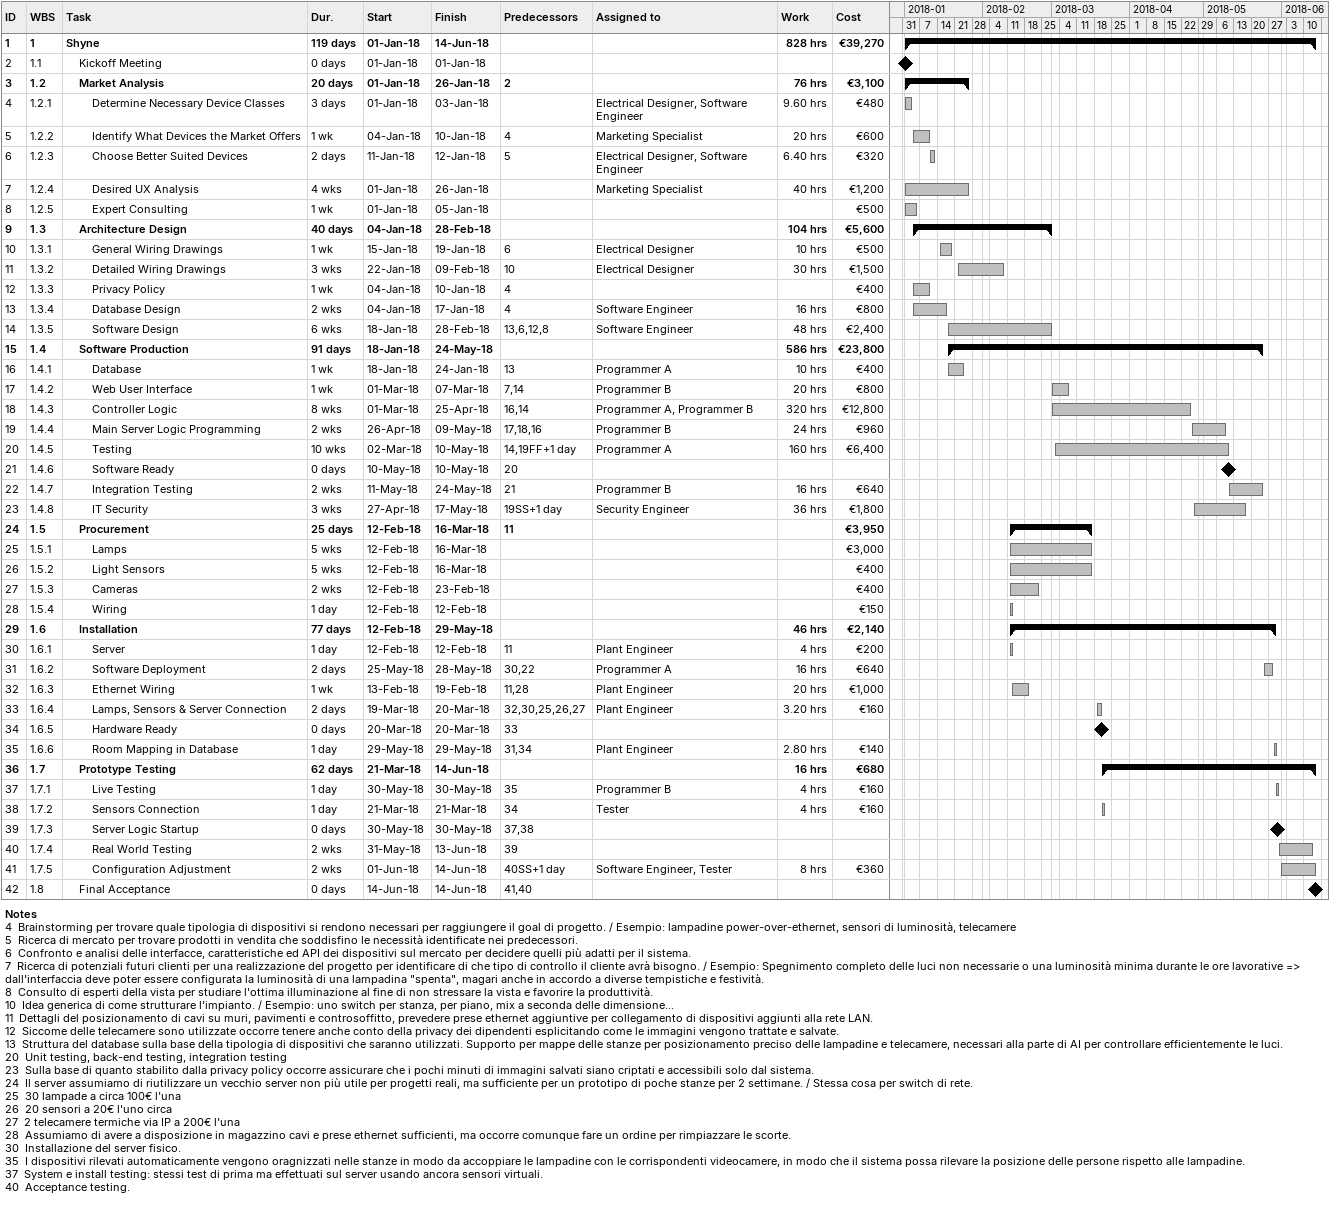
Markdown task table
| ID | WBS | Task | Duration | Start | Finish | Predecessors | Resources | Work (h) | Cost (€) |
|---|---|---|---|---|---|---|---|---|---|
| 1 | 1 | **Shyne** | 119d | 2018-01-01 | 2018-06-14 |  |  | 828 | 39270 |
| 2 | 1.1 | Kickoff Meeting | 0d | 2018-01-01 | 2018-01-01 |  |  |  |  |
| 3 | 1.2 | **Market Analysis** | 20d | 2018-01-01 | 2018-01-26 | 2 |  | 76 | 3100 |
| 4 | 1.2.1 | Determine Necessary Device Classes | 3d | 2018-01-01 | 2018-01-03 |  | Electrical Designer, Software Engineer | 9.60 | 480 |
| 5 | 1.2.2 | Identify What Devices the Market Offers | 1w | 2018-01-04 | 2018-01-10 | 4 | Marketing Specialist | 20 | 600 |
| 6 | 1.2.3 | Choose Better Suited Devices | 2d | 2018-01-11 | 2018-01-12 | 5 | Electrical Designer, Software Engineer | 6.40 | 320 |
| 7 | 1.2.4 | Desired UX Analysis | 4w | 2018-01-01 | 2018-01-26 |  | Marketing Specialist | 40 | 1200 |
| 8 | 1.2.5 | Expert Consulting | 1w | 2018-01-01 | 2018-01-05 |  |  |  | 500 |
| 9 | 1.3 | **Architecture Design** | 40d | 2018-01-04 | 2018-02-28 |  |  | 104 | 5600 |
| 10 | 1.3.1 | General Wiring Drawings | 1w | 2018-01-15 | 2018-01-19 | 6 | Electrical Designer | 10 | 500 |
| 11 | 1.3.2 | Detailed Wiring Drawings | 3w | 2018-01-22 | 2018-02-09 | 10 | Electrical Designer | 30 | 1500 |
| 12 | 1.3.3 | Privacy Policy | 1w | 2018-01-04 | 2018-01-10 | 4 |  |  | 400 |
| 13 | 1.3.4 | Database Design | 2w | 2018-01-04 | 2018-01-17 | 4 | Software Engineer | 16 | 800 |
| 14 | 1.3.5 | Software Design | 6w | 2018-01-18 | 2018-02-28 | 13, 6, 12, 8 | Software Engineer | 48 | 2400 |
| 15 | 1.4 | **Software Production** | 91d | 2018-01-18 | 2018-05-24 |  |  | 586 | 23800 |
| 16 | 1.4.1 | Database | 1w | 2018-01-18 | 2018-01-24 | 13 | Programmer A | 10 | 400 |
| 17 | 1.4.2 | Web User Interface | 1w | 2018-03-01 | 2018-03-07 | 7, 14 | Programmer B | 20 | 800 |
| 18 | 1.4.3 | Controller Logic | 8w | 2018-03-01 | 2018-04-25 | 16, 14 | Programmer A, Programmer B | 320 | 12800 |
| 19 | 1.4.4 | Main Server Logic Programming | 2w | 2018-04-26 | 2018-05-09 | 17, 18, 16 | Programmer B | 24 | 960 |
| 20 | 1.4.5 | Testing | 10w | 2018-03-02 | 2018-05-10 | 14, 19FF+1d | Programmer A | 160 | 6400 |
| 21 | 1.4.6 | Software Ready | 0d | 2018-05-10 | 2018-05-10 | 20 |  |  |  |
| 22 | 1.4.7 | Integration Testing | 2w | 2018-05-11 | 2018-05-24 | 21 | Programmer B | 16 | 640 |
| 23 | 1.4.8 | IT Security | 3w | 2018-04-27 | 2018-05-17 | 19SS+1d | Security Engineer | 36 | 1800 |
| 24 | 1.5 | **Procurement** | 25d | 2018-02-12 | 2018-03-16 | 11 |  |  | 3950 |
| 25 | 1.5.1 | Lamps | 5w | 2018-02-12 | 2018-03-16 |  |  |  | 3000 |
| 26 | 1.5.2 | Light Sensors | 5w | 2018-02-12 | 2018-03-16 |  |  |  | 400 |
| 27 | 1.5.3 | Cameras | 2w | 2018-02-12 | 2018-02-23 |  |  |  | 400 |
| 28 | 1.5.4 | Wiring | 1d | 2018-02-12 | 2018-02-12 |  |  |  | 150 |
| 29 | 1.6 | **Installation** | 77d | 2018-02-12 | 2018-05-29 |  |  | 46 | 2140 |
| 30 | 1.6.1 | Server | 1d | 2018-02-12 | 2018-02-12 | 11 | Plant Engineer | 4 | 200 |
| 31 | 1.6.2 | Software Deployment | 2d | 2018-05-25 | 2018-05-28 | 30, 22 | Programmer A | 16 | 640 |
| 32 | 1.6.3 | Ethernet Wiring | 1w | 2018-02-13 | 2018-02-19 | 11, 28 | Plant Engineer | 20 | 1000 |
| 33 | 1.6.4 | Lamps, Sensors & Server Connection | 2d | 2018-03-19 | 2018-03-20 | 32, 30, 25, 26, 27 | Plant Engineer | 3.20 | 160 |
| 34 | 1.6.5 | Hardware Ready | 0d | 2018-03-20 | 2018-03-20 | 33 |  |  |  |
| 35 | 1.6.6 | Room Mapping in Database | 1d | 2018-05-29 | 2018-05-29 | 31, 34 | Plant Engineer | 2.80 | 140 |
| 36 | 1.7 | **Prototype Testing** | 62d | 2018-03-21 | 2018-06-14 |  |  | 16 | 680 |
| 37 | 1.7.1 | Live Testing | 1d | 2018-05-30 | 2018-05-30 | 35 | Programmer B | 4 | 160 |
| 38 | 1.7.2 | Sensors Connection | 1d | 2018-03-21 | 2018-03-21 | 34 | Tester | 4 | 160 |
| 39 | 1.7.3 | Server Logic Startup | 0d | 2018-05-30 | 2018-05-30 | 37, 38 |  |  |  |
| 40 | 1.7.4 | Real World Testing | 2w | 2018-05-31 | 2018-06-13 | 39 |  |  |  |
| 41 | 1.7.5 | Configuration Adjustment | 2w | 2018-06-01 | 2018-06-14 | 40SS+1d | Software Engineer, Tester | 8 | 360 |
| 42 | 1.8 | Final Acceptance | 0d | 2018-06-14 | 2018-06-14 | 41, 40 |  |  |  |

Notes
- 4: Brainstorming per trovare quale tipologia di dispositivi si rendono necessari per raggiungere il goal di progetto. / Esempio: lampadine power-over-ethernet, sensori di luminosità, telecamere
- 5: Ricerca di mercato per trovare prodotti in vendita che soddisfino le necessità identificate nei predecessori.
- 6: Confronto e analisi delle interfacce, caratteristiche ed API dei dispositivi sul mercato per decidere quelli più adatti per il sistema.
- 7: Ricerca di potenziali futuri clienti per una realizzazione del progetto per identificare di che tipo di controllo il cliente avrà bisogno. / Esempio: Spegnimento completo delle luci non necessarie o una luminosità minima durante le ore lavorative => dall'interfaccia deve poter essere configurata la luminosità di una lampadina "spenta", magari anche in accordo a diverse tempistiche e festività.
- 8: Consulto di esperti della vista per studiare l'ottima illuminazione al fine di non stressare la vista e favorire la produttività.
- 10: Idea generica di come strutturare l'impianto. / Esempio: uno switch per stanza, per piano, mix a seconda delle dimensione...
- 11: Dettagli del posizionamento di cavi su muri, pavimenti e controsoffitto, prevedere prese ethernet aggiuntive per collegamento di dispositivi aggiunti alla rete LAN.
- 12: Siccome delle telecamere sono utilizzate occorre tenere anche conto della privacy dei dipendenti esplicitando come le immagini vengono trattate e salvate.
- 13: Struttura del database sulla base della tipologia di dispositivi che saranno utilizzati. Supporto per mappe delle stanze per posizionamento preciso delle lampadine e telecamere, necessari alla parte di AI per controllare efficientemente le luci.
- 20: Unit testing, back-end testing, integration testing
- 23: Sulla base di quanto stabilito dalla privacy policy occorre assicurare che i pochi minuti di immagini salvati siano criptati e accessibili solo dal sistema.
- 24: Il server assumiamo di riutilizzare un vecchio server non più utile per progetti reali, ma sufficiente per un prototipo di poche stanze per 2 settimane. / Stessa cosa per switch di rete.
- 25: 30 lampade a circa 100€ l'una
- 26: 20 sensori a 20€ l'uno circa
- 27: 2 telecamere termiche via IP a 200€ l'una
- 28: Assumiamo di avere a disposizione in magazzino cavi e prese ethernet sufficienti, ma occorre comunque fare un ordine per rimpiazzare le scorte.
- 30: Installazione del server fisico.
- 35: I dispositivi rilevati automaticamente vengono oragnizzati nelle stanze in modo da accoppiare le lampadine con le corrispondenti videocamere, in modo che il sistema possa rilevare la posizione delle persone rispetto alle lampadine.
- 37: System e install testing: stessi test di prima ma effettuati sul server usando ancora sensori virtuali.
- 40: Acceptance testing.
